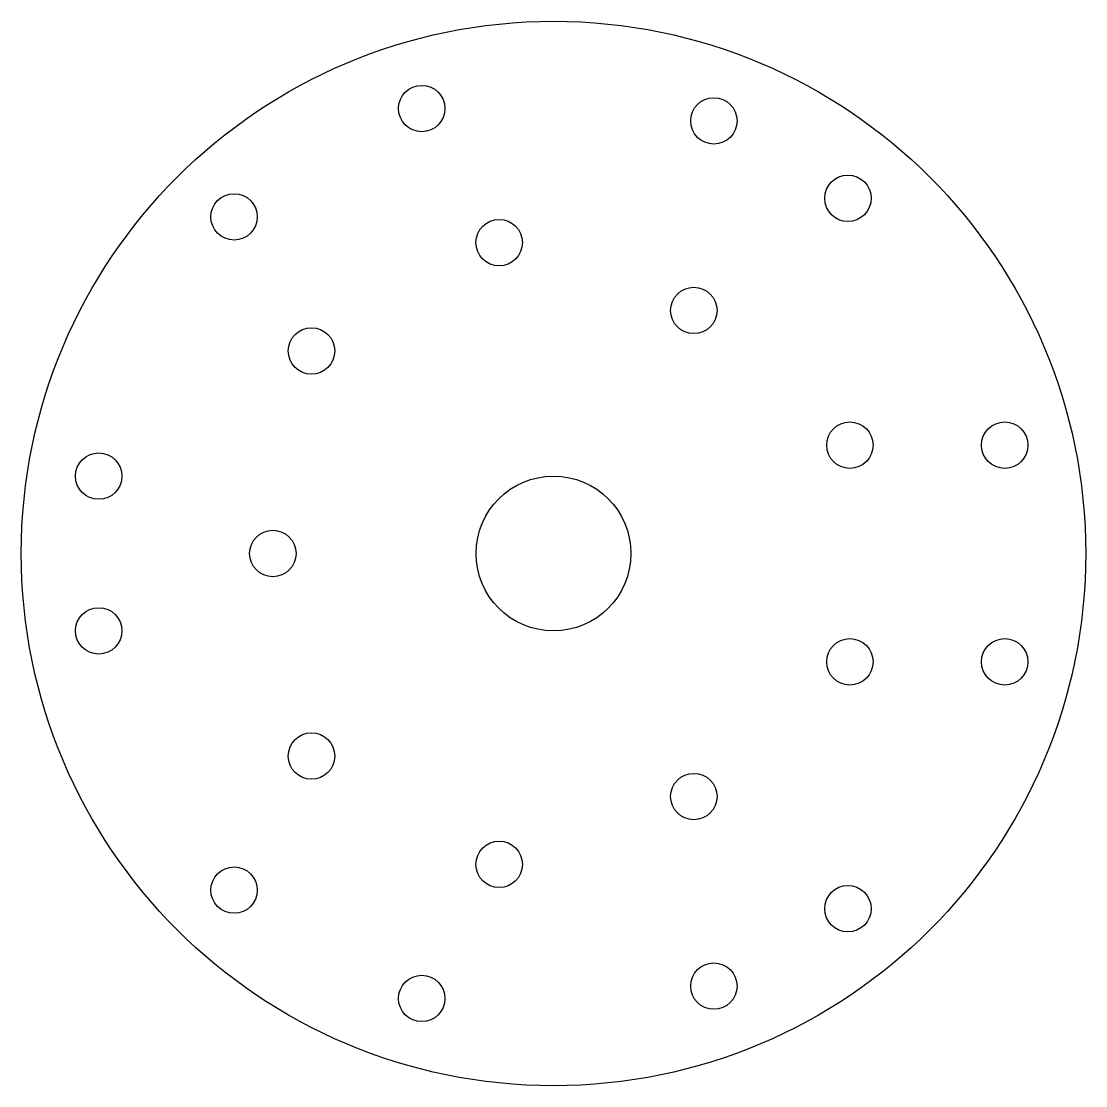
# Model space of a CAD drawing. Header units: millimetres. Extents: x -34.4 to 34.4, y -34.4 to 34.4.
import ezdxf

# ---------------------------------------------------------------- set-up
doc = ezdxf.new("R2010")
doc.units = ezdxf.units.MM

msp = doc.modelspace()

# ---------------------------------------------------------------- linework, layer by layer
for centre, radius in [((0, 0), 34.383), ((-8.513, 28.745), 1.5), ((10.362, 27.947), 1.5), ((19.022, 22.947), 1.5), ((-20.637, 21.745), 1.5), ((-3.513, 20.084), 1.5), ((9.067, 15.704), 1.5), ((-15.637, 13.084), 1.5), ((19.15, 7), 1.5), ((29.15, 7), 1.5), ((-29.383, 5), 1.5), ((0, 0), 5), ((-18.133, 0), 1.5), ((-29.383, -5), 1.5), ((19.15, -7), 1.5), ((29.15, -7), 1.5), ((-15.637, -13.084), 1.5), ((9.067, -15.704), 1.5), ((-3.513, -20.084), 1.5), ((-20.637, -21.745), 1.5), ((19.022, -22.947), 1.5), ((10.362, -27.947), 1.5), ((-8.513, -28.745), 1.5)]:
    msp.add_circle(centre, radius)

doc.saveas('drawing.dxf')
